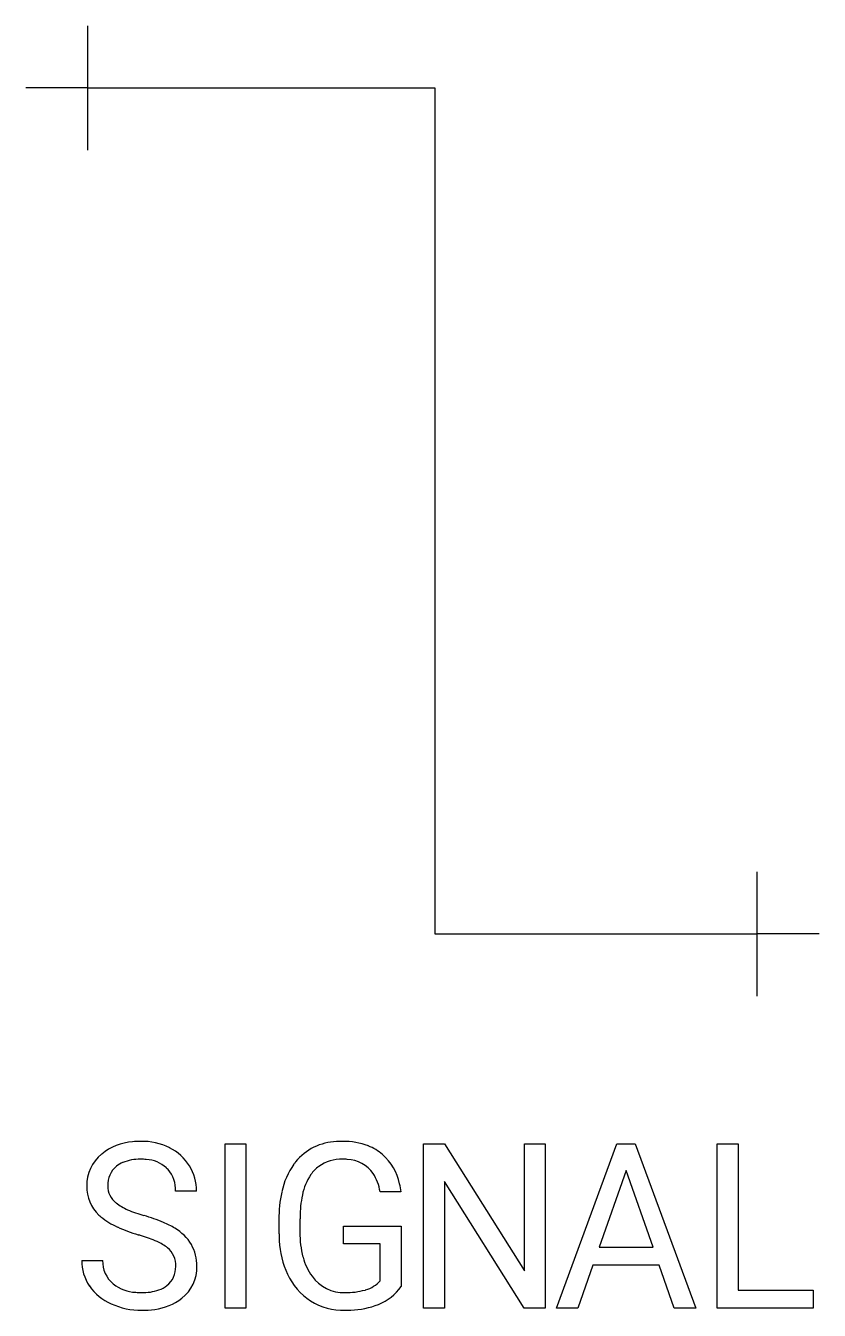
# Model space of a CAD drawing. Extents: x 4.2 to 12.7, y -1.6 to 12.1.
import ezdxf

# ---------------------------------------------------------------- set-up
doc = ezdxf.new("R2010")
doc.units = 0
doc.layers.add('DEFAULT_255_2_778', color=255, linetype='CONTINUOUS')

msp = doc.modelspace()

# ---------------------------------------------------------------- linework, layer by layer
at = {"layer": 'DEFAULT_255_2_778'}
for p, q in [((4.895, 10.769), (4.895, 12.097)), ((4.895, 11.433), (4.233, 11.433)), ((4.895, 11.433), (8.599, 11.433)), ((8.599, 11.433), (8.599, 2.404)), ((12.038, 1.74), (12.038, 3.068)), ((8.599, 2.404), (12.039, 2.404)), ((12.7, 2.404), (12.039, 2.404)), ((6.36, -1.588), (6.36, 0.166)), ((6.36, 0.166), (6.583, 0.166)), ((6.583, 0.166), (6.583, -1.588)), ((6.583, 0.166), (6.583, 0.166)), ((8.477, -1.588), (8.477, 0.166)), ((8.477, 0.166), (8.701, 0.166)), ((8.701, 0.166), (9.554, -1.191)), ((9.554, -1.191), (9.554, 0.166)), ((9.554, 0.166), (9.775, 0.166)), ((9.775, 0.166), (9.775, -1.588)), ((9.775, 0.166), (9.775, 0.166)), ((9.896, -1.588), (10.541, 0.166)), ((10.541, 0.166), (10.736, 0.166)), ((10.736, 0.166), (11.382, -1.588)), ((11.609, -1.588), (11.609, 0.166)), ((11.609, 0.166), (11.833, 0.166)), ((11.833, 0.166), (11.833, -1.399)), ((11.833, 0.166), (11.833, 0.166)), ((10.638, -0.119), (10.352, -0.939)), ((10.926, -0.939), (10.638, -0.119)), ((10.638, -0.119), (10.638, -0.119)), ((9.551, -1.588), (8.701, -0.236)), ((8.701, -0.236), (8.701, -1.588)), ((6.055, -0.341), (5.831, -0.341)), ((8.237, -0.348), (8.014, -0.348)), ((6.936, -0.795), (6.936, -0.642)), ((7.159, -0.636), (7.159, -0.779)), ((5.432, -0.806), (5.432, -0.806)), ((7.625, -0.902), (7.625, -0.714)), ((7.625, -0.714), (8.237, -0.714)), ((8.237, -0.714), (8.238, -0.714)), ((8.238, -0.714), (8.238, -1.358)), ((8.016, -0.902), (7.625, -0.902)), ((8.016, -1.296), (8.016, -0.902)), ((10.352, -0.939), (10.926, -0.939)), ((4.831, -1.079), (5.055, -1.079)), ((10.284, -1.13), (10.125, -1.588)), ((10.992, -1.13), (10.284, -1.13)), ((11.153, -1.588), (10.992, -1.13)), ((11.833, -1.399), (12.634, -1.399)), ((12.634, -1.399), (12.634, -1.588)), ((6.583, -1.588), (6.36, -1.588)), ((8.701, -1.588), (8.477, -1.588)), ((9.775, -1.588), (9.551, -1.588)), ((10.125, -1.588), (9.896, -1.588)), ((11.382, -1.588), (11.153, -1.588)), ((11.153, -1.588), (11.153, -1.588)), ((12.634, -1.588), (11.609, -1.588))]:
    msp.add_line(p, q, dxfattribs=at)
for centre, radius, start, end in [((5.414, -0.394), 0.581, 94, 129.5189), ((5.457, -0.683), 0.874, 89.914, 95.4877), ((5.471, -0.48), 0.671, 63.6069, 91.0385), ((7.571, -0.404), 0.593, 92.0366, 140.5907), ((7.614, -0.701), 0.891, 89.9551, 94.0737), ((7.628, -0.538), 0.729, 69.0148, 91.0551), ((7.692, -0.35), 0.53, 48.9794, 68.2222), ((5.315, -0.28), 0.431, 129.0079, 181.0736), ((5.446, -0.468), 0.468, 88.4356, 112.2992), ((5.46, -0.613), 0.613, 84.3847, 90.1122), ((5.539, -0.343), 0.518, 31.5981, 63.6469), ((7.6, -0.416), 0.416, 87.9299, 125.32), ((7.616, -0.595), 0.595, 85.5241, 90.0649), ((7.652, -0.383), 0.582, 11.9907, 48.1644), ((5.364, -0.272), 0.255, 129.5713, 182.7939), ((5.385, -0.302), 0.292, 113.6702, 129.0213), ((5.499, -0.357), 0.355, 48.5571, 86.6067), ((5.53, -0.309), 0.298, 41.7786, 46.9368), ((5.498, -0.325), 0.334, 357.3547, 40.2292), ((5.548, -0.337), 0.507, 359.6027, 31.5379), ((7.731, -0.506), 0.781, 144.5193, 168.4408), ((7.609, -0.432), 0.639, 140.8107, 143.6453), ((7.591, -0.383), 0.384, 126.9318, 145.0465), ((7.654, -0.35), 0.348, 34.7016, 88.5592), ((7.774, -0.5), 0.601, 145.9767, 168.6994), ((7.513, -0.425), 0.507, 8.7495, 32.6416), ((7.37, -0.467), 0.876, 7.7882, 13.4949), ((5.293, -0.296), 0.409, 178.8316, 227.1018), ((5.338, -0.285), 0.229, 179.7098, 231.8925), ((8.281, -0.63), 1.346, 167.9943, 180.5398), ((8.335, -0.624), 1.175, 168.0931, 179.7144), ((5.522, -0.059), 0.52, 231.4042, 247.2071), ((5.869, 0.725), 1.378, 246.5054, 254.2429), ((5.364, -0.231), 0.505, 226.2848, 229.4025), ((5.531, -0.015), 0.777, 230.4094, 245.7223), ((5.001, -2.34), 1.808, 67.1418, 74.1288), ((5.347, -1.518), 0.916, 58.5682, 67.1177), ((8.802, -0.643), 1.642, 179.1425, 179.7606), ((5.873, 0.715), 1.583, 245.2957, 253.8312), ((4.711, -3.205), 2.505, 72.3976, 73.2835), ((5.021, -2.267), 1.518, 66.1442, 72.8408), ((5.569, -1.173), 0.506, 31.3733, 59.6436), ((8.257, -0.784), 1.321, 180.5087, 183.7664), ((8.153, -0.792), 0.994, 179.2717, 194.7054), ((5.427, -1.365), 0.528, 52.6915, 66.8578), ((5.592, -1.131), 0.242, 356.9038, 50.2675), ((5.604, -1.131), 0.454, 358.5866, 29.1494), ((7.913, -0.82), 0.976, 182.9782, 204.5809), ((5.307, -1.086), 0.476, 179.192, 214.0989), ((5.361, -1.092), 0.307, 177.587, 230.9329), ((7.782, -0.889), 0.61, 194.7937, 216.1803), ((5.588, -1.154), 0.246, 308.1354, 2.3429), ((5.643, -1.156), 0.416, 307.8998, 1.8774), ((7.629, -0.953), 0.662, 204.2822, 237.4886), ((5.364, -1.037), 0.55, 214.9692, 246.6078), ((5.431, -0.99), 0.431, 232.2746, 266.7798), ((5.555, -1.111), 0.301, 289.2499, 307.9805), ((7.628, -1.007), 0.416, 215.5032, 271.8108), ((7.765, -1.07), 0.338, 286.3391, 317.8569), ((7.81, -1.067), 0.517, 291.3263, 325.8006), ((5.469, -0.723), 0.7, 264.9447, 270.0857), ((5.482, -0.877), 0.546, 268.7023, 288.3813), ((5.538, -1.018), 0.589, 277.222, 307.6925), ((7.653, -0.664), 0.759, 269.0685, 285.3614), ((7.705, -0.887), 0.53, 286.3852, 287.051), ((5.464, -0.843), 0.769, 245.4796, 270.4393), ((5.474, -0.664), 0.948, 269.7681, 278.3932), ((7.628, -0.936), 0.676, 238.3343, 271.0127), ((7.64, -0.366), 1.246, 269.9729, 272.8518), ((7.671, -0.72), 0.891, 272.0408, 291.5372)]:
    msp.add_arc(centre, radius, start, end, dxfattribs=at)

doc.saveas('drawing.dxf')
